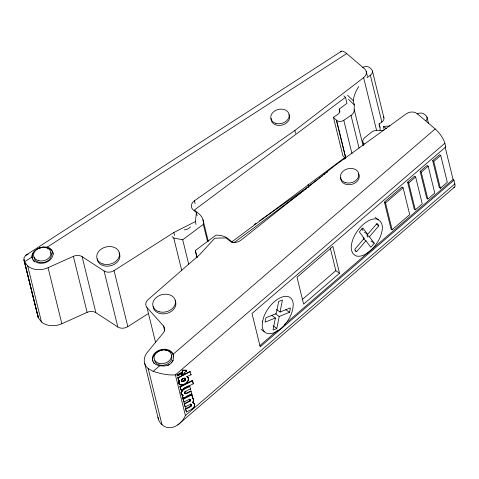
<?xml version="1.0" encoding="UTF-8"?>
<svg xmlns="http://www.w3.org/2000/svg" width="479" height="479" viewBox="0 0 479 479"><rect width="100%" height="100%" fill="white"/><g stroke="black" fill="none" stroke-linecap="round" stroke-linejoin="round"><path stroke-width="0.72" d="M181.673 380.793L182.469 379.17L184.708 378.236L185.672 379.033L184.75 380.721L182.643 381.613L181.302 380.53L182.271 381.35L183.942 380.799L185.157 379.422L184.984 378.153M186.433 371.135L186.068 370.165L182.733 370.153L182.254 370.662L182.182 372.171L177.02 374.817L177.212 375.608L177.583 375.871L182.421 373.41L182.128 374.829L182.445 375.057L186.576 370.752L186.355 370.411L183.098 370.417L182.625 370.926L182.547 372.434L177.392 375.081L177.02 374.817M181.092 392.696C181.457 388.619 186.948 387.81 189.576 386.05L190.648 389.17C183.313 390.69 182.122 397.253 191.139 391.157L191.857 394.085L183.152 398.546L182.104 395.522C183.846 394.78 180.164 394.241 181.092 392.696L181.457 392.954C180.535 394.504 184.211 395.037 182.475 395.786L182.104 395.522M181.457 392.954C181.828 388.882 187.313 388.068 189.947 386.308M190.636 404.426L190.265 404.162C194.193 405.282 184.942 408.671 185.331 408.647L185.696 408.91C193.193 407.174 193.959 400.905 185.265 407.15L184.122 403.719L189.492 400.953L190.103 400.163L189.882 399.276M184.122 403.719L184.487 403.983L189.756 401.282C193.067 397.301 184.337 401.24 184.062 402.258L182.948 398.953L191.654 394.498L192.025 394.756L192.714 397.57L192.127 398.121L193.282 398.941L193.702 400.228L192.857 402.659L194.073 403.378L194.684 404.414L194.384 406.695L192.6 408.809L186.451 411.976L185.331 408.647M193.642 399.767L193.276 399.51L193.648 400.755M196.061 224.489L195.354 221.615L196.444 212.646L193.133 209.82A8.035 6.155 -13.8 0 1 194.42 200.791L294.866 130.468L363.621 77.646A8.035 6.155 -13.8 0 0 364.591 68.85L346.694 53.576A12.346 3.826 53.3 0 0 340.773 51.918M179.308 384.272L179.679 384.535C177.787 383.733 180.619 379.769 178.811 380.865L177.733 377.709L189.989 371.435L191.115 374.776C186.151 376.895 187.199 375.901 188.618 378.811C188.654 380.805 187.205 382.535 185.642 383.613C183.044 386.697 176.553 384.625 179.224 380.386M271.713 315.368L275.401 317.99L273.03 329.965A17.418 9.335 -54.6 0 0 276.814 328.432L279.185 316.457L289.454 312.308A17.418 9.335 -54.6 0 0 290.328 307.889L280.059 312.039L276.371 309.422M280.059 312.039L282.43 300.064A17.418 9.335 -54.6 0 0 278.64 301.596L276.275 313.571L266.007 317.721A17.418 9.335 -54.6 0 0 265.132 322.139L275.401 317.99M182.277 375.075C181.302 375.027 181.954 372.776 182.553 373.59M167.77 365.465A10.718 8.209 -13.8 0 0 169.123 364.723C172.757 362.723 174.536 358.106 173.135 354.226L435.177 128.941L417.245 113.697A8.035 6.155 -13.8 0 0 406.168 113.882L335.498 165.075L240.823 240.308A8.035 6.155 -13.8 0 1 229.429 240.739L226.112 237.919L214.814 238.189L199.737 254.588L148.089 299.614A8.035 6.155 -13.8 0 0 146.993 307.536L155.639 342.73M172.907 360.471L171.775 362.441M445.093 146.939L453.086 179.499L453.936 180.218L454.84 183.9L185.397 415.538C181.84 424.178 170.267 432.399 161.956 424.622A17.466 13.376 -13.8 0 1 158.034 417.209M365.956 240.787L370.776 247.254A17.418 9.335 -54.6 0 0 374.231 243.23L369.411 236.764L378.787 225.866A17.418 9.335 -54.6 0 0 377.009 223.477L367.638 234.381L362.819 227.908A17.418 9.335 -54.6 0 0 359.364 231.932L364.178 238.398L354.807 249.302A17.418 9.335 -54.6 0 0 356.586 251.685L365.956 240.787L363.321 238.913M341.162 51.403L25.638 255.379L23.98 257.888L24.178 260.69L38.344 317.828L41.469 321.996A17.466 13.376 -13.8 0 0 61.839 323.732L87.13 312.35A8.035 6.155 -13.8 0 1 95.866 312.679L117.822 326.995A8.035 6.155 -13.8 0 0 127.815 326.648L147.945 313.817M37.607 249.068C34.722 250.667 31.404 253.325 31.961 257.031L24.585 261.803L27.704 265.971L41.469 321.996M146.993 307.536L163.465 325.942A8.035 6.155 -13.8 0 1 163.291 332.917L147.37 352.281A17.466 13.376 -13.8 0 0 148.197 368.596L153.208 371.357L159.663 365.8L164.537 366.022L169.123 364.723M153.208 371.357C160.351 373.65 167.86 375.452 175.41 374.895L444.859 143.257A12.346 3.838 53.2 0 0 435.177 128.953M384.421 202.108L402.007 186.99L403.114 187.78L409.713 214.634L392.127 229.752L391.02 228.968L384.421 202.108L385.529 202.898L392.127 229.752M407.599 182.188L414.545 176.218L415.652 177.002L422.25 203.856L415.299 209.832L414.191 209.048L407.599 182.188L408.701 182.972L415.299 209.832M420.131 171.41L427.082 165.441L428.19 166.225L434.782 193.079L427.837 199.054L426.729 198.27L420.131 171.41L421.239 172.201L427.837 199.054M432.669 160.633L439.62 154.663L440.722 155.447L447.32 182.301L440.375 188.277L439.267 187.493L432.669 160.633L433.776 161.423L440.375 188.277M385.529 202.898L403.114 187.78M408.701 182.972L415.652 177.002M421.239 172.201L428.19 166.225M433.776 161.423L440.722 155.447M302.177 299.597L335.833 270.665L330.265 247.99M339.521 273.281L303.62 304.147L297.01 277.221L332.905 246.356L339.521 273.281L335.833 270.665M259.834 345.64L277.97 330.049M284.203 324.69L453.086 179.499M453.936 180.218L260.187 346.784L252.014 313.5L445.757 146.939L444.859 143.257M177.793 424.945L454.487 187.133M259.63 220.795L308.626 186.493L318.11 179.206M319.295 178.296L320.481 177.386M321.666 176.476L322.852 175.565M324.038 174.655L325.223 173.745M326.409 172.835L327.594 171.925M344.191 159.172L345.377 158.262M343.814 95.866L345.503 97.303L194.45 209.988L199.174 214.005A18.753 14.364 -13.8 0 1 203.312 224.388L207.569 241.703M345.341 158.148L342.892 155.783L333.444 117.319L337.701 114.433A5.173 3.964 -13.8 0 0 339.162 109.158L346.982 103.326L345.503 97.303M172.069 236.578L173.757 238.021L182.709 239.757L203.312 224.388M196.941 257.762L195.354 250.529L215.957 235.159A18.753 14.364 -13.8 0 1 228.681 239.141L232.878 242.715M231.435 242.158L345.323 157.202M233.997 242.709L301.734 192.187M302.932 191.289L304.129 190.397M305.327 189.498L306.53 188.606M307.728 187.714L308.925 186.816M254.115 224.657L255.954 223.37M333.444 117.319L336.563 120.313A5.359 4.107 -13.8 0 0 343.79 120.301L351.029 115.397A8.035 6.155 -13.8 0 0 354.238 109.715A42.865 32.835 -13.8 0 1 354.328 104.943L353.304 100.764L347.491 95.153M40.865 247.763A10.718 8.209 -13.8 0 0 39.512 248.152L38.212 248.673L42.775 246.96L47.349 247.086L346.694 53.576M27.704 265.971A17.466 13.376 -13.8 0 0 48.074 267.701L73.365 256.325A8.035 6.155 -13.8 0 1 82.107 256.648L104.063 270.964A8.035 6.155 -13.8 0 0 114.05 270.617L173.823 232.525L195.354 221.615M182.265 374.674L181.798 374.734M183.571 378.47L182.661 378.488L183.026 378.751M25.638 255.379L28.225 254.211M39.512 248.152L40.452 247.649M177.212 375.608L178.99 374.698M177.733 377.709L178.098 377.973L190.361 371.692M179.948 386.739L192.211 380.464L192.582 380.727L193.33 383.781L181.068 390.062L179.948 386.739L181.068 390.062M180.32 387.002L192.582 380.727M183.924 388.146L188.445 385.834M182.78 398.283L184.649 397.325M185.894 396.69L191.486 393.822L191.857 394.085M182.948 398.953L183.319 399.217L192.025 394.756M185.11 393.684L184.738 393.427L185.798 393.379L190.768 390.894L191.139 391.157M182.421 384.679L183.481 384.739M375.153 217.334L380.583 221.549L381.991 224.519A21.435 11.49 -54.6 0 1 373.901 247.122A21.435 11.49 -54.6 0 1 355.28 255.582L353.011 253.613L351.604 250.643A21.435 11.49 -54.6 0 1 359.687 228.04A21.435 11.49 -54.6 0 1 378.314 219.58M376.153 223.992L378.787 225.866M364.477 232.135L367.638 234.381M366.776 234.896L369.411 236.764M371.069 240.991L374.231 243.23M363.124 237.65L364.178 238.398M355.005 250.565L356.586 251.685M285.765 309.685L289.454 312.308M275.497 313.841L279.185 316.457M273.126 325.816L276.814 328.432M261.067 329.366L264.546 331.839M185.984 370.153L186.553 370.542M186.205 370.375L186.576 370.638M186.205 370.489L186.576 370.752M186.181 370.614L186.553 370.878M186.133 370.746L186.505 371.003M185.978 370.997L186.349 371.261M190.75 374.512L191.115 374.776M182.828 370.129L183.194 370.393M182.733 370.153L183.098 370.417M182.619 370.219L182.99 370.483M182.487 370.333L182.858 370.596M182.403 370.435L182.768 370.698M182.319 370.548L182.691 370.806M182.254 370.662L182.625 370.926M182.236 370.788L182.607 371.051M182.224 370.896L182.595 371.159M182.236 370.986L182.601 371.249M182.421 371.686L182.786 371.944M184.134 372.836L184.499 373.093M182.415 371.812L182.786 372.075M182.361 371.967L182.727 372.225M182.182 372.171L182.547 372.434M187.008 376.428L187.379 376.692M186.918 376.542L187.283 376.805M187.834 377.308L186.9 376.65L188.277 377.835M182.158 373.446L182.529 373.71M187.702 377.29L188.073 377.554M188.451 378.147L188.085 377.889L188.253 378.548M188.193 378.194L188.564 378.458M181.804 374.35L182.176 374.614M181.757 374.566L182.445 375.057M188.091 379.817L188.463 380.081M193.33 383.781L192.211 380.464M184.912 378.117L185.349 378.416M184.72 378.039L185.565 378.667M185.265 378.578L185.63 378.841M187.822 380.458L188.193 380.721M185.301 378.775L185.672 379.033M185.295 378.925L185.66 379.188M185.265 379.087L185.636 379.344M185.217 379.248L185.589 379.512M183.463 378.123L183.834 378.386M185.157 379.422L185.529 379.685M187.475 381.092L187.846 381.356M185.08 379.59L185.445 379.853M184.984 379.763L185.355 380.021M182.93 378.332L183.301 378.596M184.876 379.925L185.247 380.188M184.756 380.081L185.128 380.344M187.061 381.697L187.427 381.961M184.631 380.224L184.996 380.488M182.385 378.679L182.756 378.943M184.493 380.362L184.864 380.619M182.098 378.913L182.469 379.17M184.379 380.458L184.75 380.721M186.96 382.517L186.588 382.254L186.08 382.745L186.451 383.008M182.301 379.332L181.769 379.26L182.14 379.518M183.942 380.799L184.307 381.062M181.625 379.47L181.99 379.727M183.499 381.062L183.864 381.326M183.062 381.248L183.433 381.512M181.703 380.392L181.337 380.134L181.673 380.601M182.649 381.344L183.02 381.607M185.277 383.35L185.642 383.613M181.337 380.691L181.703 380.955M182.271 381.35L182.643 381.613M181.403 380.829L181.769 381.092M182.05 381.326L182.415 381.583M181.523 381.009L182.218 381.518M184.547 383.805L184.918 384.068M179.002 380.823L179.368 381.086M190.283 388.906L190.648 389.17M178.823 381.26L179.194 381.524M178.709 381.685L179.074 381.949M178.649 382.086L179.02 382.35M178.655 382.458L179.02 382.721M181.691 384.835L182.056 385.098M178.691 382.901L179.062 383.164M178.775 383.314L179.146 383.571M181.002 384.876L181.373 385.14M178.912 383.679L179.278 383.942M180.739 385.056L179.805 384.589L180.17 384.853M179.086 384.002L179.457 384.26M183.655 389.008L184.02 389.271M183.259 389.247L183.625 389.511M185.493 391.301L185.864 391.565M182.792 389.607L183.164 389.87M184.984 391.624L185.355 391.882M182.487 389.894L182.852 390.157M192.342 397.307L192.714 397.57M184.654 391.96L185.026 392.223M182.122 390.283L182.487 390.547M184.481 392.199L184.846 392.463M185.798 393.379L186.163 393.642M181.781 390.708L182.152 390.972M192.241 398.097L193.103 398.726M192.384 398.187L193.282 398.941M181.673 390.87L182.038 391.133M185.403 393.504L185.768 393.768M192.911 398.678L193.432 399.187M181.571 391.038L181.936 391.301M193.552 399.462L193.061 398.923M184.505 393.223L184.876 393.487M185.044 393.516L185.415 393.78M181.481 391.211L181.846 391.469M181.403 391.379L181.769 391.642M193.33 399.965L193.702 400.228M181.337 391.553L181.703 391.816M181.254 391.792L181.619 392.056M181.182 392.032L181.553 392.289M181.134 392.259L181.505 392.523M181.104 392.481L181.475 392.744M193.121 401.067L193.492 401.33M189.702 399.199L190.468 399.767M189.492 399.169L189.858 399.432M190.139 399.642L190.51 399.905M189.259 399.199L189.63 399.456M190.157 399.797L190.528 400.061M192.863 401.659L193.235 401.923M190.145 399.977L190.516 400.24M181.397 393.936L181.763 394.199M189.013 399.27L189.385 399.534M190.103 400.163L190.474 400.426M181.601 394.217L181.966 394.48M182.691 394.965L183.062 395.229M181.828 394.462L183.092 395.325M190.031 400.318L190.403 400.582M182.637 395.205L183.002 395.468M189.947 400.474L190.313 400.737M194.342 403.653L192.774 402.522L193.971 403.39M189.84 400.618L190.211 400.881M194.546 404.001L194.175 403.737L194.384 405.144M189.726 400.749L190.097 401.013M189.6 400.869L189.971 401.133M194.312 404.15L194.684 404.414M189.492 400.953L189.864 401.216M189.385 401.025L189.756 401.282M194.384 404.623L194.755 404.887M194.713 405.713L194.342 405.45L194.636 406.03M194.157 406.096L194.528 406.36M190.804 404.138L191.522 404.695M190.552 404.108L190.923 404.372M191.205 404.539L191.57 404.803M191.229 404.671L191.594 404.935M191.229 404.815L191.6 405.078M191.211 404.977L191.576 405.24M191.163 405.15L191.534 405.408M193.648 407.09L194.019 407.348M191.079 405.312L191.45 405.575M190.977 405.474L191.349 405.737M193.797 407.665L193.193 407.695L193.558 407.958M190.864 405.629L191.235 405.893M190.738 405.767L191.109 406.03M190.51 405.97L190.882 406.234M190.367 406.066L190.732 406.33M193.306 408.234L192.672 408.216L193.037 408.479M192.893 408.599L192.378 408.449L192.75 408.707M192.229 408.551L192.6 408.809M191.935 408.719L192.307 408.982M389.822 125.869A42.865 32.835 -13.8 0 1 383.362 126.366L386.284 128.564M364.166 143.814L363.974 143.658A5.359 4.107 -13.8 0 1 364.465 137.91L371.087 132.479A8.035 6.155 -13.8 0 1 378.41 130.3A42.865 32.835 -13.8 0 0 383.182 130.551M348.514 99.339L354.328 104.943M361.759 228.818L363.07 230.585M367.04 235.907L367.914 237.087M24.178 260.69L24.585 261.803M426.975 117.086L428.567 123.57M372.417 71.006L383.919 117.834M383.362 126.366L384.218 129.851M362.477 67.653A5.359 4.107 -13.8 0 1 369.704 67.641L371.453 69.317A5.359 4.107 -13.8 0 1 370.339 75.233L381.841 122.061A42.865 32.835 -13.8 0 0 379.045 124.103M366.207 71.275L367.441 76.305M379.087 123.708L379.967 127.3M363.621 77.646L376.68 130.803M354.238 109.715L362.974 145.281M351.029 115.397L359.052 148.059M343.79 120.301L351.987 153.687M339.162 109.158L339.874 112.062M336.563 120.313L345.832 158.052M336.384 120.151L345.652 157.89M294.866 130.468L295.573 133.342M308.099 184.337L308.626 186.493M203 219.819L208.317 241.464M194.42 200.791L195.127 203.665M196.444 212.646L197.15 215.52M195.354 250.529L197.126 257.744M182.709 239.757L188.732 264.288M173.823 232.525L174.53 235.399M173.757 238.021L181.733 270.485M191.654 394.498L192.169 396.606M177.392 375.081L177.583 375.871M178.098 377.973L178.811 380.865M182.475 395.786L183.152 398.546M183.319 399.217L184.062 402.258M184.487 403.983L185.265 407.15M185.696 408.91L186.451 411.976M163.465 325.942L164.698 330.971M175.41 374.895L185.397 415.538M148.197 368.596L161.956 424.622M144.694 363.387L158.453 419.412M114.05 270.617L127.815 326.648M104.063 270.964L117.822 326.995M82.107 256.648L95.866 312.679M73.365 256.325L87.13 312.35M48.074 267.701L61.839 323.732M34.302 261.031L34.506 261.863A10.718 8.209 -13.8 0 1 32.895 259.929M37.602 315.242L23.95 259.666L38.344 317.828L37.386 312.847M50.798 252.457A8.844 6.772 -13.8 0 1 44.571 262.276A8.844 6.772 -13.8 0 1 33.949 257.055M32.404 258.816A10.718 8.209 -13.8 0 1 35.183 250.637M45.014 247.445A10.718 8.209 -13.8 0 1 53.241 254.223M47.349 247.086A10.718 8.209 -13.8 0 1 48.535 261.151A10.718 8.209 -13.8 0 1 31.961 257.031M119.127 252.876A11.52 8.826 -13.8 0 1 111.014 265.671A11.52 8.826 -13.8 0 1 97.171 258.864M288.999 114.589A9.376 7.185 -13.8 0 1 281.676 125.175A9.376 7.185 -13.8 0 1 271.156 118.319M379.063 125.6A8.035 6.155 -13.8 0 1 379.937 130.18M363.639 145.329A42.865 32.835 -13.8 0 1 363.777 143.407M190.414 226.884A6.628 5.077 -13.8 0 1 184.265 229.842M353.304 100.764A42.865 32.835 -13.8 0 1 358.747 86.585M367.01 77.706A42.865 32.835 -13.8 0 1 370.339 75.233M383.398 116.654A5.359 4.107 -13.8 0 1 381.841 122.061M425.963 120.744A5.359 4.107 -13.8 0 0 425.909 115.511L423.927 114.008A5.359 4.107 -13.8 0 0 417.095 114.038M171.314 355.107A8.844 6.772 -13.8 0 1 165.752 364.723A8.844 6.772 -13.8 0 1 154.657 360.747M173.093 360.394A10.718 8.209 -13.8 0 1 172.518 361.441M154.07 363.543A10.718 8.209 -13.8 0 1 153.34 362.441M152.849 361.244A10.718 8.209 -13.8 0 1 159.297 351.077M159.818 350.879A10.718 8.209 -13.8 0 1 160.884 350.538M161.429 350.406A10.718 8.209 -13.8 0 1 162.531 350.197M164.74 350.053A10.718 8.209 -13.8 0 1 173.632 356.041M159.663 365.8A10.718 8.209 -13.8 0 1 155.603 352.352A10.718 8.209 -13.8 0 1 173.135 354.226M175.116 300.567A11.52 8.826 -13.8 0 1 167.003 313.362A11.52 8.826 -13.8 0 1 153.166 306.554M358.633 173.901A9.376 7.185 -13.8 0 1 351.311 184.487A9.376 7.185 -13.8 0 1 340.791 177.631M454.84 183.9A12.31 3.832 53.2 0 1 453.894 187.397M262.63 321.122L262.193 325.504A21.435 11.49 -54.6 0 0 274.233 332.683A21.435 11.49 -54.6 0 0 291.46 313.673L292.831 308.907L293.268 304.524A21.435 11.49 -54.6 0 0 281.227 297.345A21.435 11.49 -54.6 0 0 264.001 316.356L262.63 321.122M38.368 260.618A8.844 6.772 -13.8 0 0 50.978 252.822A8.844 6.772 -13.8 0 0 37.428 248.864A8.844 6.772 -13.8 0 0 38.368 260.618M103.057 264.013A11.52 8.826 -13.8 0 0 119.487 253.852A11.52 8.826 -13.8 0 0 101.835 248.697A11.52 8.826 -13.8 0 0 103.057 264.013M275.844 123.348A9.376 7.185 -13.8 0 0 289.214 115.074A9.376 7.185 -13.8 0 0 274.844 110.877A9.376 7.185 -13.8 0 0 275.844 123.348M158.884 363.268A8.844 6.772 -13.8 0 0 171.494 355.472A8.844 6.772 -13.8 0 0 157.944 351.514A8.844 6.772 -13.8 0 0 158.884 363.268M159.052 311.709A11.52 8.826 -13.8 0 0 175.482 301.548A11.52 8.826 -13.8 0 0 157.831 296.387A11.52 8.826 -13.8 0 0 159.052 311.709M345.473 182.655A9.376 7.185 -13.8 0 0 358.849 174.386A9.376 7.185 -13.8 0 0 344.479 170.189A9.376 7.185 -13.8 0 0 345.473 182.655"/></g></svg>
